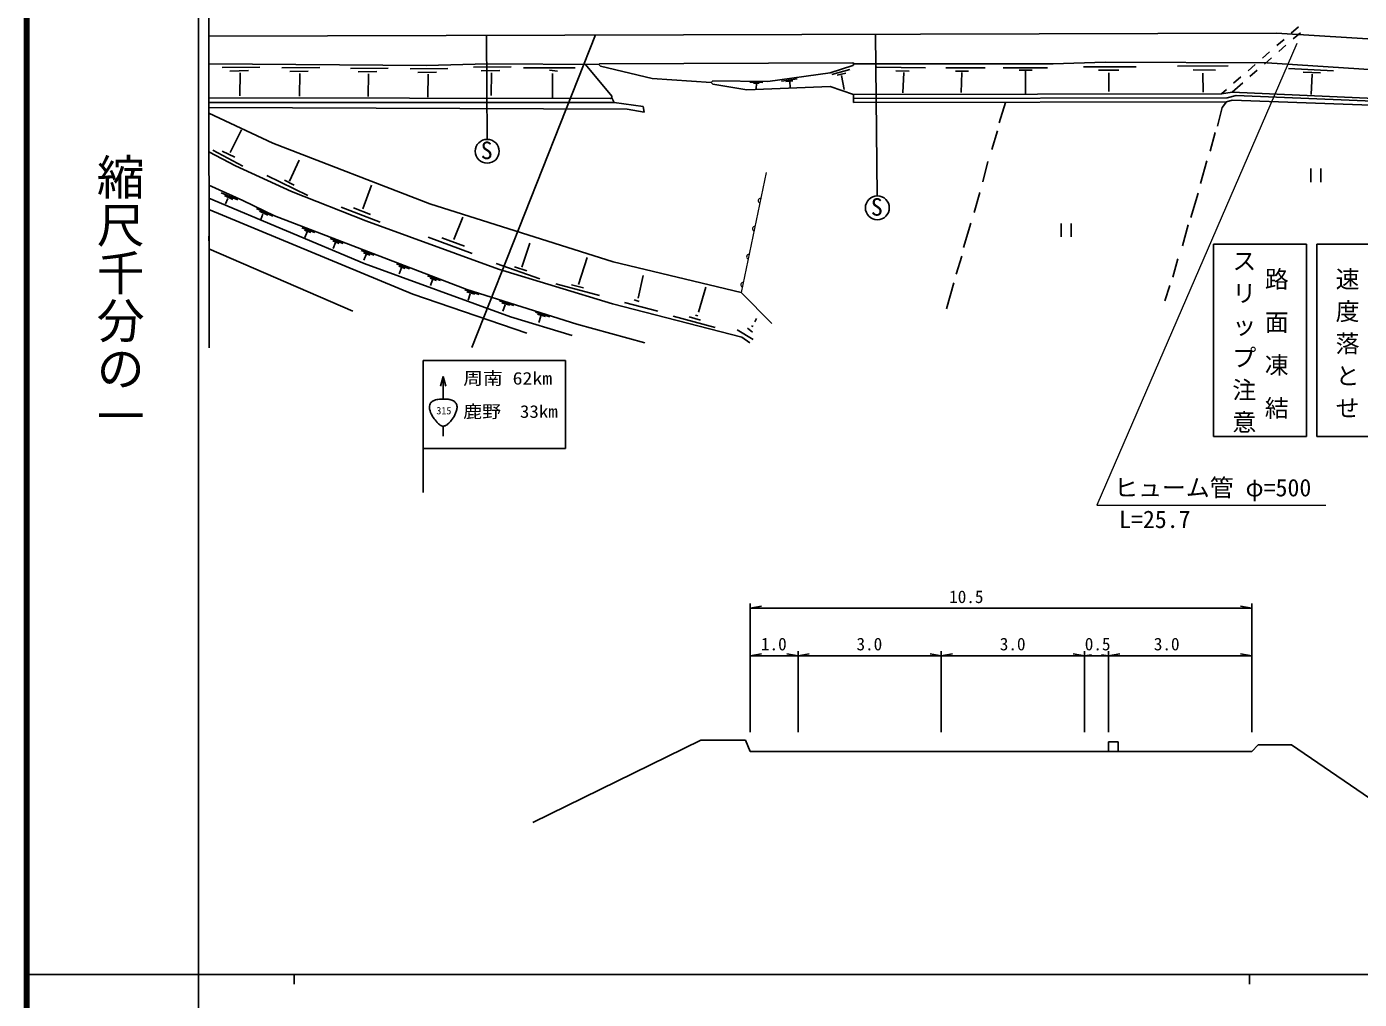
# Model space of a CAD drawing. Units: millimetres, scale not verified, with parts at other scales. Extents: x 40000 to 680000, y 20000 to 380000.
# Drawn here: x 40000 to 179516, y 202409 to 304260 of the extents above; entities that cross this region are included whole.
import ezdxf
from ezdxf.enums import TextEntityAlignment as Align

# ---------------------------------------------------------------- set-up
doc = ezdxf.new("R2010")
doc.units = ezdxf.units.MM
doc.header["$LTSCALE"] = 1000
doc.linetypes.add('CHAIN', pattern=[18.5, 12, -1.5, 3.5, -1.5])
for name, color, linetype, lineweight in [('M-BGD', 7, 'Continuous', 25), ('M-BMK', 2, 'CHAIN', 13), ('M-BMK-SRVR', 3, 'Continuous', 25), ('M-STR-HTXT', 7, 'Continuous', 13), ('M-STR-STRC', 7, 'Continuous', 25), ('M-TTL', 2, 'Continuous', 140), ('M-TTL-BAND', 7, 'Continuous', 25)]:
    doc.layers.add(name, color=color, linetype=linetype, lineweight=lineweight)
doc.styles.add('@ＭＳ ゴシック', font='')
doc.styles.add('ＭＳ ゴシック', font='')
doc.styles.get('@ＭＳ ゴシック').set_extended_font_data('@MS Gothic')
doc.styles.get('ＭＳ ゴシック').set_extended_font_data('MS Gothic')

msp = doc.modelspace()

# ---------------------------------------------------------------- linework, layer by layer
at = {"layer": 'M-BGD'}
for p, q in [((173145, 304238), (172390, 303582)), ((59073, 303248), (170841, 303587)), ((88123, 303336), (88203, 292460)), ((128849, 303460), (129040, 286541)), ((170841, 303587), (185912, 302655)), ((171635, 302926), (170880, 302270)), ((173346, 303626), (172591, 302970)), ((170125, 301615), (169370, 300959)), ((171836, 302314), (171081, 301659)), ((59075, 300369), (81857, 300200)), ((60461, 299990), (64417, 300013)), ((66722, 299944), (70677, 299967)), ((81857, 300200), (88207, 300369)), ((86763, 300012), (90718, 300035)), ((88207, 300369), (99891, 300285)), ((98499, 300295), (101245, 296983)), ((99975, 300369), (99891, 300285)), ((99891, 300285), (100060, 300115)), ((126476, 300454), (99975, 300369)), ((100060, 300115), (105479, 298845)), ((126476, 300200), (124105, 299438)), ((126645, 300369), (126476, 300454)), ((126645, 300369), (126476, 300200)), ((147473, 300369), (126645, 300369)), ((129016, 300031), (134096, 299946)), ((152892, 300539), (147473, 300369)), ((150656, 300063), (156159, 300063)), ((169825, 300454), (152892, 300539)), ((160467, 300135), (165777, 300156)), ((168615, 300303), (167860, 299648)), ((170326, 301003), (169571, 300347)), ((187013, 299353), (169825, 300454)), ((61281, 299615), (63223, 299651)), ((62345, 299417), (62310, 297029)), ((67541, 299569), (69484, 299604)), ((68606, 299370), (68571, 296983)), ((73889, 299890), (77844, 299914)), ((74708, 299516), (76651, 299551)), ((75773, 299317), (75738, 296930)), ((80150, 299844), (84105, 299867)), ((80969, 299470), (82912, 299505)), ((82034, 299271), (81999, 296883)), ((87582, 299637), (89524, 299672)), ((88647, 299438), (88612, 297051)), ((92017, 299946), (97435, 299946)), ((94726, 299692), (95573, 299607)), ((95065, 299353), (95065, 296729)), ((105479, 298845), (111659, 298422)), ((111829, 298591), (111659, 298422)), ((117586, 298507), (111829, 298591)), ((124105, 299438), (117586, 298507)), ((119034, 298565), (120671, 298794)), ((119477, 298501), (120212, 298590)), ((124281, 299241), (126192, 299757)), ((124854, 299165), (125762, 299394)), ((125313, 299155), (125590, 297674)), ((130994, 299629), (132403, 299607)), ((131813, 299450), (131728, 297334)), ((136213, 299946), (140361, 299946)), ((137229, 299607), (138583, 299607)), ((137914, 299466), (137830, 297349)), ((142224, 299946), (146881, 299946)), ((145272, 299692), (143921, 299707)), ((144565, 299582), (144573, 297273)), ((152201, 299707), (154328, 299720)), ((153296, 299440), (153284, 297465)), ((162123, 299726), (164444, 299705)), ((163133, 299382), (163171, 297409)), ((167105, 298992), (166350, 298336)), ((168816, 299692), (168061, 299036)), ((172109, 299878), (176795, 299642)), ((173639, 299504), (175454, 299421)), ((174588, 299275), (174480, 297160)), ((111659, 298422), (111829, 298253)), ((111829, 298253), (115385, 297660)), ((115385, 297660), (124105, 297999)), ((115715, 298441), (117070, 298411)), ((116077, 298347), (116691, 298338)), ((116396, 298283), (116385, 297780)), ((119898, 298467), (119940, 297932)), ((124105, 297999), (126561, 297152)), ((126561, 297152), (165084, 297237)), ((165595, 297680), (165084, 297237)), ((165084, 297237), (166185, 297406)), ((167306, 298380), (166185, 297406)), ((166185, 297406), (182949, 296644)), ((59081, 296813), (101076, 296729)), ((59081, 296305), (101499, 296305)), ((102854, 295628), (59081, 295797)), ((101076, 296729), (101245, 296813)), ((101245, 296983), (101245, 296813)), ((101245, 296813), (101499, 296305)), ((101499, 296305), (104547, 295882)), ((104547, 295882), (104632, 295289)), ((126561, 297152), (126561, 296305)), ((126561, 296729), (165677, 296813)), ((126561, 296305), (165592, 296390)), ((142478, 296305), (141801, 294189)), ((165169, 295797), (164661, 293850)), ((165592, 296390), (165169, 295797)), ((165592, 296390), (166185, 296559)), ((165677, 296813), (166608, 297067)), ((166185, 296559), (182949, 295967)), ((166608, 297067), (182949, 296379)), ((59081, 295205), (65770, 292072)), ((104632, 295289), (102854, 295628)), ((62493, 293444), (61307, 291073)), ((141631, 293342), (141039, 291395)), ((164407, 293173), (163899, 291225)), ((65770, 292072), (82195, 285722)), ((61875, 289701), (59081, 291141)), ((59505, 291310), (62629, 289659)), ((60483, 291219), (61794, 290587)), ((68529, 290291), (67513, 288089)), ((163560, 290209), (162883, 287839)), ((61875, 289701), (67717, 286992)), ((140615, 290125), (140107, 288008)), ((174451, 289391), (174451, 287991)), ((175501, 287991), (175501, 289391)), ((59084, 287668), (62637, 286061)), ((65142, 288682), (69444, 286576)), ((67005, 288174), (68021, 287666)), ((75206, 285193), (76108, 287658)), ((59085, 286313), (75337, 279457)), ((60373, 286869), (62106, 286109)), ((60700, 286563), (61575, 286168)), ((61057, 286274), (60832, 285709)), ((62637, 286061), (65939, 284452)), ((67717, 286992), (75507, 283944)), ((139769, 286907), (139176, 284791)), ((162629, 286823), (161867, 284283)), ((59085, 285128), (80417, 276239)), ((64047, 285229), (65784, 284422)), ((64374, 284923), (65249, 284528)), ((64731, 284634), (64506, 284070)), ((72912, 285365), (76997, 283803)), ((74231, 285279), (76008, 284591)), ((82195, 285722), (101415, 279626)), ((65939, 284452), (86090, 276747)), ((75507, 283944), (89392, 278864)), ((85666, 284309), (84729, 281968)), ((138837, 283690), (138075, 281150)), ((148296, 283635), (148296, 282235)), ((149346, 282235), (149346, 283635)), ((161613, 283521), (161020, 281319)), ((59081, 282335), (59081, 281827)), ((68809, 283199), (70173, 282694)), ((69073, 282953), (69748, 282702)), ((69349, 282787), (69107, 282171)), ((71780, 282063), (73143, 281558)), ((82026, 282207), (86649, 280523)), ((83464, 282135), (85847, 281271)), ((74152, 274461), (59081, 280981)), ((72043, 281817), (72718, 281566)), ((72319, 281651), (72077, 281036)), ((75013, 280827), (76376, 280322)), ((75276, 280581), (75951, 280330)), ((92694, 281573), (91847, 279088)), ((75552, 280415), (75310, 279799)), ((75337, 279457), (90662, 273869)), ((78703, 279416), (80066, 278911)), ((78966, 279170), (79641, 278919)), ((89138, 279457), (93710, 277848)), ((91085, 279118), (92355, 278695)), ((98671, 280074), (97779, 277271)), ((101415, 279626), (114792, 276409)), ((137906, 280219), (137313, 278356)), ((160512, 279965), (160004, 278017)), ((79242, 279004), (79000, 278388)), ((81965, 278169), (83328, 277664)), ((82228, 277923), (82903, 277672)), ((82504, 277757), (82262, 277141)), ((89392, 278864), (101330, 275223)), ((104547, 278187), (104007, 275829)), ((85860, 276688), (87359, 276212)), ((86090, 276747), (97605, 273107)), ((86098, 276488), (86934, 276233)), ((86446, 276293), (86221, 275605)), ((95403, 277340), (99973, 276098)), ((97036, 277238), (98282, 276917)), ((111094, 276996), (110332, 274371)), ((114792, 276409), (118009, 273191)), ((137059, 277425), (136297, 274715)), ((159665, 277171), (159157, 275562)), ((80417, 276239), (92355, 272175)), ((89502, 275536), (91001, 275061)), ((89740, 275337), (90576, 275082)), ((90088, 275141), (89863, 274453)), ((101330, 275223), (114877, 271752)), ((102600, 275393), (106071, 274461)), ((103616, 275647), (104124, 275477)), ((90662, 273869), (97097, 271921)), ((93256, 274350), (94755, 273874)), ((93493, 274150), (94330, 273895)), ((93842, 273955), (93617, 273267)), ((107680, 273953), (112083, 272768)), ((109373, 273869), (110559, 273530)), ((110005, 274054), (110259, 273969)), ((116401, 273699), (116231, 273361)), ((97605, 273107), (104717, 271159)), ((114369, 272514), (116062, 271498)), ((115469, 272683), (115977, 272260)), ((115893, 272937), (116062, 272853)), ((114877, 271752), (115723, 271159)), ((96399, 269291), (81498, 269291)), ((81498, 269291), (81498, 255496)), ((96399, 260094), (96399, 269291)), ((81498, 260094), (96399, 260094)), ((115751, 230370), (115751, 243870)), ((115751, 243370), (116933, 243578)), ((115751, 243370), (168251, 243370)), ((168251, 243370), (167070, 243578)), ((168251, 230370), (168251, 243870)), ((115751, 238370), (116933, 238578)), ((120751, 238370), (119570, 238578)), ((120751, 230370), (120751, 238870)), ((120751, 238370), (121933, 238578)), ((135751, 238370), (134570, 238578)), ((135751, 230370), (135751, 238870)), ((135751, 238370), (136933, 238578)), ((150751, 238370), (149570, 238578)), ((150751, 230370), (150751, 238870)), ((153251, 230370), (153251, 238870)), ((153251, 238370), (154433, 238578)), ((168251, 238370), (167070, 238578)), ((115751, 238370), (120751, 238370)), ((120751, 238370), (135751, 238370)), ((135751, 238370), (150751, 238370)), ((150751, 238370), (151490, 238500)), ((150751, 238370), (153251, 238370)), ((153251, 238370), (152513, 238500)), ((153251, 238370), (168251, 238370)), ((92976, 220919), (110587, 229555)), ((110587, 229555), (115243, 229555)), ((115243, 229555), (115751, 228370)), ((153251, 228370), (153251, 229370)), ((153251, 229370), (154251, 229370)), ((154251, 229370), (154251, 228370)), ((168251, 228370), (168929, 229047)), ((168929, 229047), (172400, 229047)), ((172400, 229047), (188487, 218040)), ((115751, 228370), (120751, 228370)), ((120751, 228370), (135751, 228370)), ((135751, 228370), (150751, 228370)), ((150751, 228370), (153251, 228370)), ((153251, 228370), (168251, 228370))]:
    msp.add_line(p, q, dxfattribs=at)
for centre in [(88216, 291210), (129057, 285291)]:
    msp.add_circle(centre, 1250, dxfattribs=at)
at = {"layer": 'M-BMK'}
msp.add_arc((164611, 66060), 240990, 67.52148, 91.39311, dxfattribs=at)
at = {"layer": 'M-BMK-SRVR'}
msp.add_line((59095, 270646), (59071, 306682), dxfattribs=at)
at = {"layer": 'M-STR-HTXT'}
for p, q in [((172958, 302486), (152042, 254143)), ((117402, 288987), (114792, 276409)), ((152042, 254143), (175998, 254143))]:
    msp.add_line(p, q, dxfattribs=at)
for centre in [(116848, 286038), (116238, 283100), (115629, 280163), (115019, 277226)]:
    msp.add_arc(centre, 256, 90.95563, 245.59486, dxfattribs=at)
at = {"layer": 'M-STR-STRC'}
for p, q in [((99552, 303417), (86598, 270651)), ((164263, 281489), (174000, 281489)), ((164263, 281489), (164263, 261338)), ((174000, 281489), (174000, 261338)), ((175058, 281489), (184795, 281489)), ((175058, 281489), (175058, 261338)), ((83608, 267626), (83340, 266626)), ((83608, 265247), (83608, 267626)), ((83608, 267626), (83876, 266626)), ((83608, 261375), (83608, 262436)), ((174000, 261338), (164263, 261338)), ((184795, 261338), (175058, 261338))]:
    msp.add_line(p, q, dxfattribs=at)
msp.add_open_spline([(83218, 265239), (83504, 265270), (83668, 265262), (83955, 265247), (84095, 265240), (84175, 265239), (84312, 265208), (84459, 265174), (84547, 265157), (84677, 265081), (84781, 265019), (84837, 264972), (84907, 264874), (84990, 264759), (85025, 264681), (85050, 264541), (85075, 264404), (85059, 264322), (85034, 264184), (85004, 264018), (84968, 263927), (84899, 263772), (84785, 263514), (84705, 263375), (84542, 263145), (84422, 262975), (84348, 262880), (84193, 262741), (84053, 262614), (83971, 262535), (83797, 262463), (83747, 262442), (83715, 262442), (83662, 262439), (83575, 262435), (83522, 262426), (83440, 262455), (83301, 262504), (83241, 262573), (83130, 262669), (83016, 262769), (82964, 262838), (82869, 262955), (82715, 263142), (82628, 263247), (82504, 263454), (82375, 263670), (82301, 263794), (82226, 264034), (82186, 264162), (82176, 264240), (82171, 264375), (82166, 264490), (82157, 264559), (82194, 264668), (82238, 264795), (82289, 264860), (82385, 264954), (82471, 265038), (82534, 265075), (82646, 265120), (82858, 265206), (82991, 265215), (83218, 265239)], degree=3, knots=[0, 0, 0, 0, 1, 1, 1, 2, 2, 2, 3, 3, 3, 4, 4, 4, 5, 5, 5, 6, 6, 6, 7, 7, 7, 8, 8, 8, 9, 9, 9, 10, 10, 10, 11, 11, 11, 12, 12, 12, 13, 13, 13, 14, 14, 14, 15, 15, 15, 16, 16, 16, 17, 17, 17, 18, 18, 18, 19, 19, 19, 20, 20, 20, 21, 21, 21, 21], dxfattribs=at)
at = {"layer": 'M-TTL'}
msp.add_line((40000, 380000), (40000, 20000), dxfattribs=at)
at = {"layer": 'M-TTL-BAND'}
for p, q in [((58000, 370000), (58000, 20000)), ((40000, 205000), (579000, 205000)), ((68000, 205000), (68000, 204000)), ((168000, 205000), (168000, 204000))]:
    msp.add_line(p, q, dxfattribs=at)

# ---------------------------------------------------------------- texts
at = {"layer": 'M-BGD', "style": 'ＭＳ ゴシック'}
for s, height, p in [('S', 1833, (87537, 289836)), ('S', 1833, (128379, 283917)), ('10.5', 1320, (136573, 243507)), ('1.0', 1320, (116870, 238556)), ('3.0', 1320, (126876, 238556)), ('3.0', 1320, (141876, 238556)), ('0.5', 1320, (150772, 238556)), ('3.0', 1320, (158001, 238556))]:
    msp.add_text(s, height=height, dxfattribs=at).set_placement(p, align=Align.BOTTOM_LEFT)
at = {"layer": 'M-STR-HTXT', "style": 'ＭＳ ゴシック'}
for s, p in [('ヒューム管 φ=500', (153855, 254522)), ('L=25.7', (154363, 251208))]:
    msp.add_text(s, height=1833, dxfattribs=at).set_placement(p, align=Align.BOTTOM_LEFT)
at = {"layer": 'M-STR-STRC', "style": 'ＭＳ ゴシック'}
for s, width, p in [('周南 62km', 1.15, (85701, 266383)), ('鹿野\u300033km', 1.1, (85701, 262905))]:
    msp.add_text(s, height=1320, dxfattribs=dict(at, width=width)).set_placement(p, align=Align.BOTTOM_LEFT)
msp.add_text('315', height=769.8, dxfattribs=at).set_placement((82890, 263436), align=Align.BOTTOM_LEFT)
at = {"layer": 'M-STR-STRC', "char_height": 1833, "attachment_point": 7, "rotation": 270, "style": '@ＭＳ ゴシック'}
for s, insert in [('\\T1.35;スリップ注意', (166318, 281004)), ('\\T1.8;路面凍結', (169685, 279099)), ('\\T1.35;速度落とせ', (177113, 279099))]:
    msp.add_mtext(s, dxfattribs=dict(at, insert=insert))
at = {"layer": 'M-TTL-BAND', "style": '@ＭＳ ゴシック'}
msp.add_text('縮尺千分の一', height=3666, rotation=270, dxfattribs=at).set_placement((49777, 261030), align=Align.MIDDLE_RIGHT)

doc.saveas('drawing.dxf')
